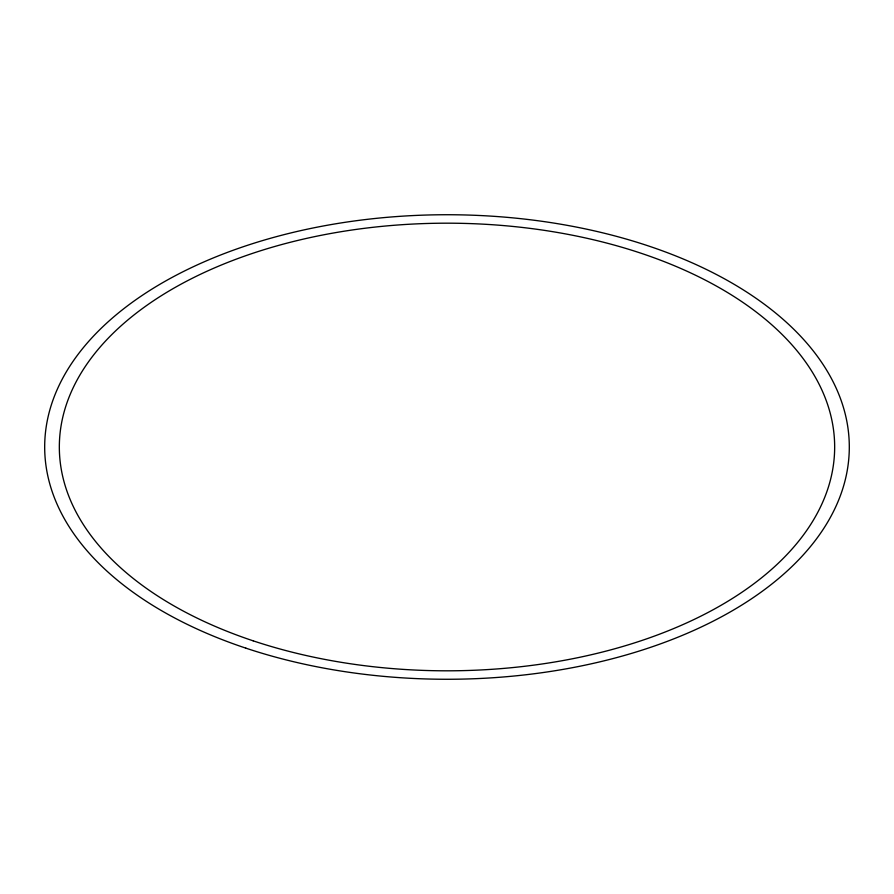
<?xml version="1.0" encoding="UTF-8"?>
<svg xmlns="http://www.w3.org/2000/svg" width="894" height="894" viewBox="0 0 894 894"><rect width="100%" height="100%" fill="white"/><g stroke="black" fill="none" stroke-linecap="round" stroke-linejoin="round"><path stroke-width="1.34" d="M245.85 648.15A402.3 232.261 0 0 0 849.3 447A402.3 232.261 0 0 0 245.85 245.85A402.3 232.261 0 0 0 245.85 648.15M253.17 640.83A387.661 223.813 0 0 0 834.661 447A387.661 223.813 0 0 0 253.17 253.17A387.661 223.813 0 0 0 253.17 640.83"/></g></svg>
